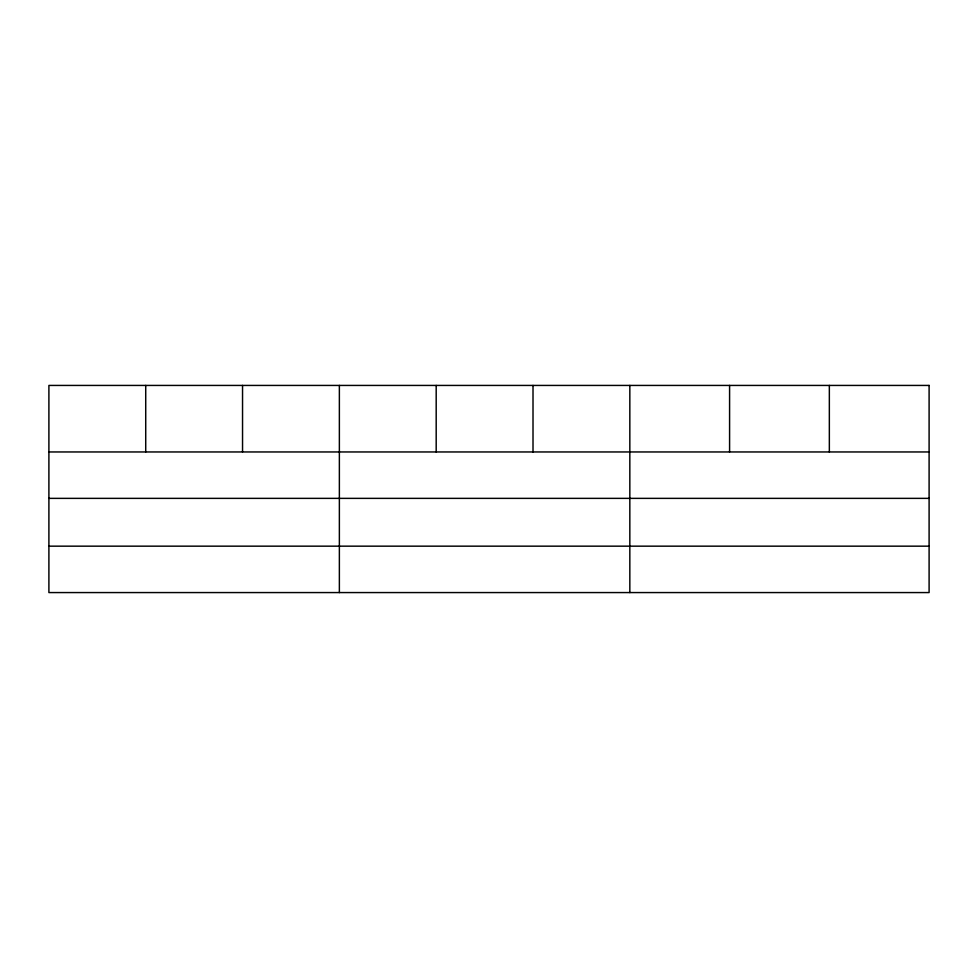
<?xml version="1.0" encoding="UTF-8"?>
<svg xmlns="http://www.w3.org/2000/svg" width="978" height="978" viewBox="0 0 978 978"><rect width="100%" height="100%" fill="white"/><g stroke="black" fill="none" stroke-linecap="round" stroke-linejoin="round"><path stroke-width="1.47" d="M48.9 451.958L929.1 451.958M48.9 498.364L929.1 498.364M48.9 546.164L929.1 546.164M829.344 385.43L829.344 451.958M729.588 385.43L729.588 451.958M629.832 385.43L629.832 592.57M533.01 385.43L533.01 451.958M436.188 385.43L436.188 451.958M339.366 385.43L339.366 592.57M242.544 385.43L242.544 451.958M145.722 385.43L145.722 451.958M929.1 385.43L48.9 385.43L48.9 592.57L929.1 592.57L929.1 385.43"/></g></svg>
